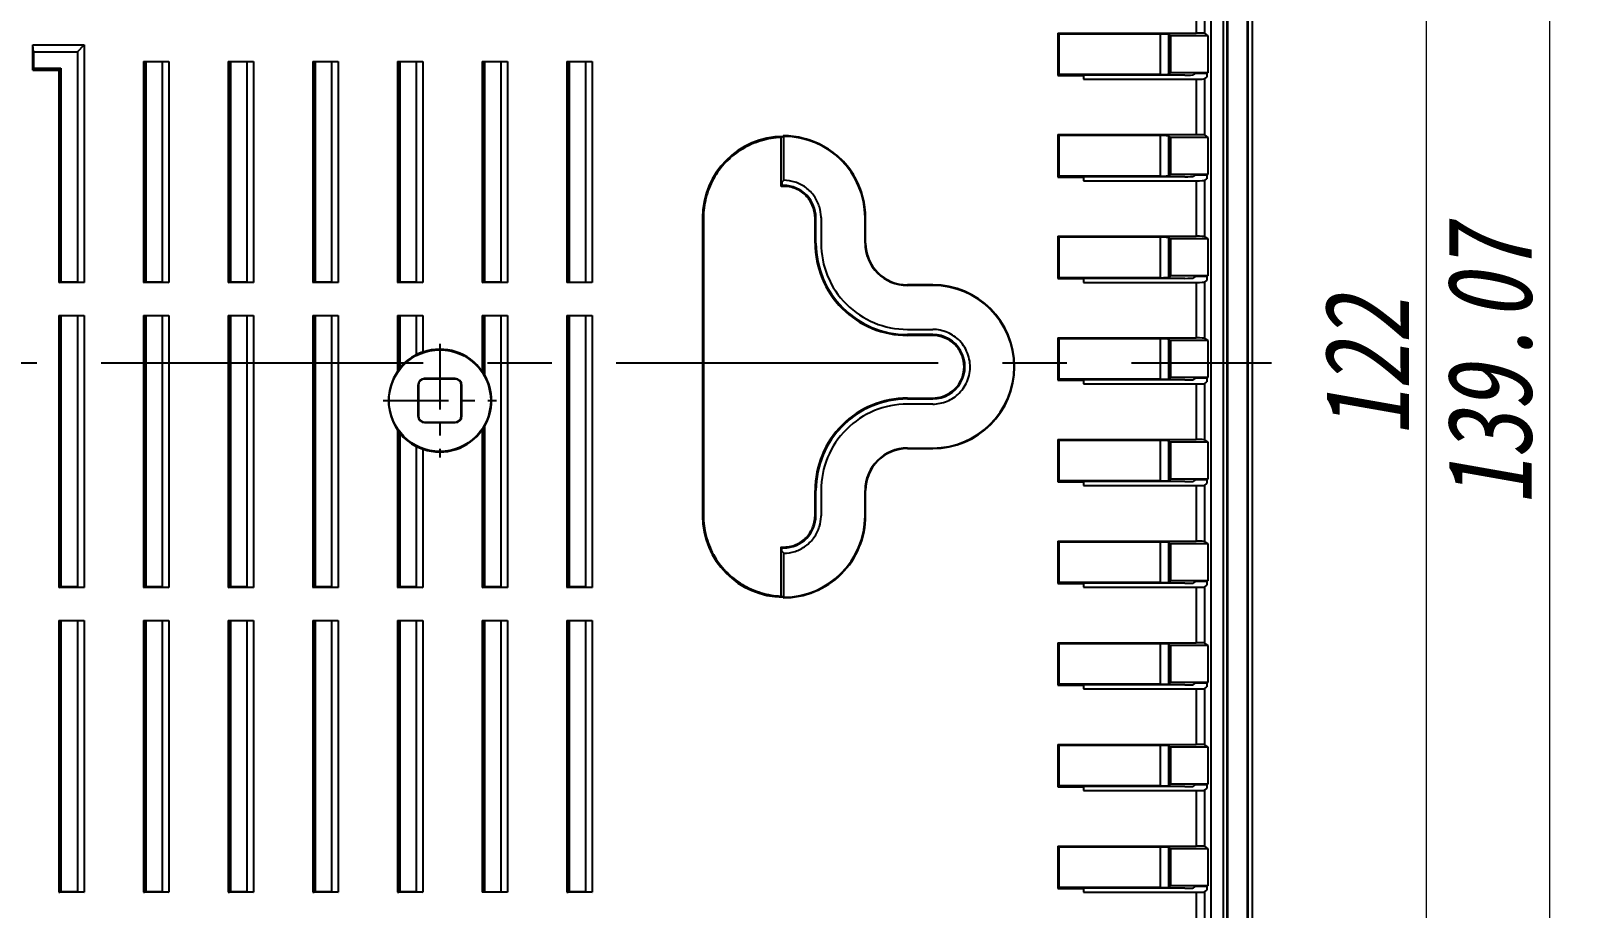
# Model space of a CAD drawing. Header units: millimetres. Extents: x 2151 to 2806, y 681 to 1136.
# Drawn here: x 2647.3 to 2738, y 1003.7 to 1055.5 of the extents above; entities that cross this region are included whole.
import ezdxf

# ---------------------------------------------------------------- set-up
doc = ezdxf.new("R2010")
doc.units = ezdxf.units.MM
doc.linetypes.add('CENTER', pattern=[50.8, 31.75, -6.35, 6.35, -6.35])
doc.layers.add('dim', color=82, linetype='Continuous', lineweight=9)
doc.styles.add('wuwei', font='SimSun.ttf', dxfattribs={"width": 0.8, "oblique": 10})
doc.dimstyles.new('wuwei', dxfattribs={"dimscale": 2, "dimtxt": 2.5, "dimasz": 1.5, "dimexe": 0.3, "dimexo": 0.3, "dimgap": 0.5, "dimtad": 1, "dimdsep": 46, "dimtxsty": 'wuwei', "dimblk": 'CLOSEDBLANK', "dimcen": 0, "dimclrd": 42, "dimclre": 40, "dimclrt": 74, "dimazin": 2, "dimtfac": 1, "dimtofl": 0, "dimtmove": 0, "dimatfit": 3, "dimfxl": 0, "dimlwd": 5, "dimlwe": 5, "dimarcsym": 0})

# ---------------------------------------------------------------- blocks, each defined once
blk = doc.blocks.new('_ClosedBlank')
at = {"color": 0, "linetype": 'ByBlock', "lineweight": -2}
for p, q in [((-1, 0.167), (0, 0)), ((-1, 0.167), (-1, -0.167)), ((0, 0), (-1, -0.167))]:
    blk.add_line(p, q, dxfattribs=at)
blk = doc.blocks.new('*D12')
at = {"layer": 'Defpoints', "color": 0}
for p in [(2707.502, 1105.234), (2707.502, 966.167), (2736.965, 966.167)]:
    blk.add_point(p, dxfattribs=at)
at = {"layer": 'dim', "color": 40, "lineweight": 5}
for p, q in [((2708.501, 1105.234), (2737.964, 1105.234)), ((2708.501, 966.167), (2737.964, 966.167))]:
    blk.add_line(p, q, dxfattribs=at)
at = {"layer": 'dim', "color": 42, "lineweight": 5}
blk.add_line((2736.965, 1101.234), (2736.965, 970.167), dxfattribs=at)
at = {"layer": 'dim', "color": 42, "lineweight": 5, "xscale": 4, "yscale": 4, "zscale": 4}
for p, rotation in [((2736.965, 1105.234), 90), ((2736.965, 966.167), 270)]:
    blk.add_blockref('_ClosedBlank', p, dxfattribs=dict(at, rotation=rotation))
at = {"layer": 'dim', "color": 74, "insert": (2733.465, 1035.701), "char_height": 5, "attachment_point": 5, "rotation": 90, "style": 'wuwei'}
blk.add_mtext('139.07', dxfattribs=at)
blk = doc.blocks.new('*D18')
at = {"layer": 'Defpoints', "color": 0}
for p in [(2712.93, 1096.701), (2712.93, 974.701), (2729.684, 974.701)]:
    blk.add_point(p, dxfattribs=at)
at = {"layer": 'dim', "color": 40, "lineweight": 5}
for p, q in [((2713.93, 1096.701), (2730.684, 1096.701)), ((2713.93, 974.701), (2730.684, 974.701))]:
    blk.add_line(p, q, dxfattribs=at)
at = {"layer": 'dim', "color": 42, "lineweight": 5}
blk.add_line((2729.684, 1092.701), (2729.684, 978.701), dxfattribs=at)
at = {"layer": 'dim', "color": 42, "lineweight": 5, "xscale": 4, "yscale": 4, "zscale": 4}
for p, rotation in [((2729.684, 1096.701), 90), ((2729.684, 974.701), 270)]:
    blk.add_blockref('_ClosedBlank', p, dxfattribs=dict(at, rotation=rotation))
at = {"layer": 'dim', "color": 74, "insert": (2726.185, 1035.701), "char_height": 5, "attachment_point": 5, "rotation": 90, "style": 'wuwei'}
blk.add_mtext('122', dxfattribs=at)

msp = doc.modelspace()

# ---------------------------------------------------------------- linework, layer by layer
at = {"color": 7, "linetype": 'Continuous'}
for p, q in [((2716.996, 975.661), (2716.996, 1095.74)), ((2717.726, 975.696), (2717.726, 1095.705)), ((2717.933, 975.696), (2717.933, 1095.705)), ((2717.961, 1095.705), (2717.961, 975.696)), ((2716.112, 1058.682), (2716.112, 1055.401)), ((2716.611, 1058.695), (2716.611, 1055.388)), ((2708.001, 1055.343), (2707.944, 1055.401)), ((2707.944, 1055.401), (2716.112, 1055.401)), ((2707.944, 1055.401), (2707.944, 1052.901)), ((2713.987, 1055.343), (2708.001, 1055.343)), ((2708.001, 1055.343), (2708.001, 1052.958)), ((2713.987, 1055.343), (2713.987, 1052.958)), ((2714.603, 1055.243), (2714.487, 1055.33)), ((2714.487, 1055.33), (2714.487, 1052.971)), ((2716.611, 1055.388), (2716.804, 1055.243)), ((2647.436, 1054.701), (2650.463, 1054.701)), ((2647.463, 1054.299), (2647.436, 1054.701)), ((2647.436, 1053.201), (2647.436, 1054.701)), ((2650.061, 1054.299), (2650.463, 1054.701)), ((2650.463, 1054.701), (2650.463, 1040.674)), ((2716.804, 1055.243), (2714.603, 1055.243)), ((2714.603, 1055.243), (2714.603, 1053.058)), ((2716.804, 1055.243), (2716.804, 1053.058)), ((2647.463, 1054.299), (2650.061, 1054.299)), ((2647.463, 1054.299), (2647.463, 1053.332)), ((2650.061, 1054.299), (2650.061, 1040.701)), ((2653.963, 1053.727), (2654.033, 1053.713)), ((2653.963, 1053.727), (2655.463, 1053.727)), ((2653.963, 1053.727), (2653.963, 1040.674)), ((2654.033, 1053.701), (2654.033, 1040.701)), ((2655.061, 1053.701), (2654.094, 1053.701)), ((2654.094, 1053.701), (2654.094, 1040.701)), ((2655.061, 1053.701), (2655.463, 1053.727)), ((2655.061, 1053.701), (2655.061, 1040.701)), ((2655.463, 1053.727), (2655.463, 1040.674)), ((2658.963, 1053.727), (2659.033, 1053.713)), ((2658.963, 1053.727), (2660.463, 1053.727)), ((2658.963, 1053.727), (2658.963, 1040.674)), ((2659.033, 1053.701), (2659.033, 1040.701)), ((2660.061, 1053.701), (2659.094, 1053.701)), ((2659.094, 1053.701), (2659.094, 1040.701)), ((2660.061, 1053.701), (2660.463, 1053.727)), ((2660.061, 1053.701), (2660.061, 1040.701)), ((2660.463, 1053.727), (2660.463, 1040.674)), ((2663.963, 1053.727), (2664.033, 1053.713)), ((2663.963, 1053.727), (2665.463, 1053.727)), ((2663.963, 1053.727), (2663.963, 1040.674)), ((2664.033, 1053.701), (2664.033, 1040.701)), ((2665.061, 1053.701), (2664.094, 1053.701)), ((2664.094, 1053.701), (2664.094, 1040.701)), ((2665.061, 1053.701), (2665.463, 1053.727)), ((2665.061, 1053.701), (2665.061, 1040.701)), ((2665.463, 1053.727), (2665.463, 1040.674)), ((2668.963, 1053.727), (2669.033, 1053.713)), ((2668.963, 1053.727), (2670.463, 1053.727)), ((2668.963, 1053.727), (2668.963, 1040.674)), ((2669.033, 1053.701), (2669.033, 1040.701)), ((2670.061, 1053.701), (2669.094, 1053.701)), ((2669.094, 1053.701), (2669.094, 1040.701)), ((2670.061, 1053.701), (2670.463, 1053.727)), ((2670.061, 1053.701), (2670.061, 1040.701)), ((2670.463, 1053.727), (2670.463, 1040.674)), ((2673.963, 1053.727), (2674.033, 1053.713)), ((2673.963, 1053.727), (2675.463, 1053.727)), ((2673.963, 1053.727), (2673.963, 1040.674)), ((2674.033, 1053.701), (2674.033, 1040.701)), ((2675.061, 1053.701), (2674.094, 1053.701)), ((2674.094, 1053.701), (2674.094, 1040.701)), ((2675.061, 1053.701), (2675.463, 1053.727)), ((2675.061, 1053.701), (2675.061, 1040.701)), ((2675.463, 1053.727), (2675.463, 1040.674)), ((2678.963, 1053.727), (2680.463, 1053.727)), ((2678.963, 1053.727), (2678.963, 1040.674)), ((2679.033, 1053.701), (2679.033, 1040.701)), ((2679.094, 1053.701), (2679.094, 1040.701)), ((2680.061, 1053.701), (2680.061, 1040.701)), ((2680.463, 1053.727), (2680.463, 1040.674)), ((2647.436, 1053.201), (2647.45, 1053.271)), ((2647.436, 1053.201), (2648.963, 1053.201)), ((2647.463, 1053.332), (2649.094, 1053.332)), ((2647.463, 1053.271), (2649.033, 1053.271)), ((2648.963, 1053.201), (2649.033, 1053.271)), ((2648.963, 1053.201), (2648.963, 1040.674)), ((2649.033, 1053.271), (2649.033, 1040.701)), ((2649.094, 1053.332), (2649.094, 1040.701)), ((2708.001, 1052.958), (2707.944, 1052.901)), ((2707.944, 1052.901), (2709.463, 1052.901)), ((2713.987, 1052.958), (2708.001, 1052.958)), ((2715.436, 1052.919), (2709.463, 1052.919)), ((2709.463, 1052.919), (2709.463, 1052.682)), ((2709.463, 1052.682), (2716.112, 1052.682)), ((2714.603, 1053.058), (2714.487, 1052.971)), ((2716.804, 1053.058), (2714.603, 1053.058)), ((2716.051, 1053.018), (2715.935, 1052.932)), ((2716.752, 1053.018), (2716.051, 1053.018)), ((2716.112, 1052.682), (2716.112, 1049.401)), ((2716.611, 1052.695), (2716.752, 1052.8)), ((2716.611, 1052.695), (2716.611, 1049.388)), ((2716.752, 1053.018), (2716.804, 1053.058)), ((2716.752, 1053.018), (2716.752, 1052.8)), ((2691.606, 1046.341), (2691.606, 1049.237)), ((2691.728, 1049.3), (2691.728, 1049.335)), ((2691.763, 1046.705), (2691.763, 1049.301)), ((2708.001, 1049.343), (2707.944, 1049.401)), ((2707.944, 1049.401), (2716.112, 1049.401)), ((2707.944, 1049.401), (2707.944, 1046.901)), ((2713.987, 1049.343), (2708.001, 1049.343)), ((2708.001, 1049.343), (2708.001, 1046.958)), ((2713.987, 1049.343), (2713.987, 1046.958)), ((2714.603, 1049.243), (2714.487, 1049.33)), ((2714.487, 1049.33), (2714.487, 1046.971)), ((2716.804, 1049.243), (2714.603, 1049.243)), ((2714.603, 1049.243), (2714.603, 1047.058)), ((2716.611, 1049.388), (2716.804, 1049.243)), ((2716.804, 1049.243), (2716.804, 1047.058)), ((2691.658, 1046.598), (2691.658, 1046.398)), ((2708.001, 1046.958), (2707.944, 1046.901)), ((2707.944, 1046.901), (2709.463, 1046.901)), ((2713.987, 1046.958), (2708.001, 1046.958)), ((2715.436, 1046.919), (2709.463, 1046.919)), ((2709.463, 1046.919), (2709.463, 1046.682)), ((2709.463, 1046.682), (2716.112, 1046.682)), ((2714.603, 1047.058), (2714.487, 1046.971)), ((2716.804, 1047.058), (2714.603, 1047.058)), ((2716.051, 1047.018), (2715.935, 1046.932)), ((2716.752, 1047.018), (2716.051, 1047.018)), ((2716.112, 1046.682), (2716.112, 1043.401)), ((2716.611, 1046.695), (2716.752, 1046.8)), ((2716.611, 1046.695), (2716.611, 1043.388)), ((2716.752, 1047.018), (2716.804, 1047.058)), ((2716.752, 1047.018), (2716.752, 1046.8)), ((2686.963, 1044.501), (2687.024, 1044.501)), ((2686.963, 1044.501), (2686.963, 1026.901)), ((2687.024, 1044.501), (2687.024, 1026.901)), ((2693.61, 1044.501), (2693.663, 1044.501)), ((2693.61, 1043.001), (2693.61, 1044.501)), ((2693.663, 1043.001), (2693.663, 1044.501)), ((2693.967, 1044.501), (2693.967, 1043.001)), ((2696.563, 1044.501), (2696.598, 1044.501)), ((2696.563, 1043.001), (2696.563, 1044.501)), ((2696.598, 1043.001), (2696.598, 1044.501)), ((2693.61, 1043.001), (2693.663, 1043.001)), ((2696.563, 1043.001), (2696.598, 1043.001)), ((2708.001, 1043.343), (2707.944, 1043.401)), ((2707.944, 1043.401), (2716.112, 1043.401)), ((2707.944, 1043.401), (2707.944, 1040.901)), ((2713.987, 1043.343), (2708.001, 1043.343)), ((2708.001, 1043.343), (2708.001, 1040.958)), ((2713.987, 1043.343), (2713.987, 1040.958)), ((2714.603, 1043.243), (2714.487, 1043.33)), ((2714.487, 1043.33), (2714.487, 1040.971)), ((2716.804, 1043.243), (2714.603, 1043.243)), ((2714.603, 1043.243), (2714.603, 1041.058)), ((2716.611, 1043.388), (2716.804, 1043.243)), ((2716.804, 1043.243), (2716.804, 1041.058)), ((2708.001, 1040.958), (2707.944, 1040.901)), ((2707.944, 1040.901), (2709.463, 1040.901)), ((2713.987, 1040.958), (2708.001, 1040.958)), ((2715.436, 1040.919), (2709.463, 1040.919)), ((2709.463, 1040.919), (2709.463, 1040.682)), ((2714.603, 1041.058), (2714.487, 1040.971)), ((2716.804, 1041.058), (2714.603, 1041.058)), ((2716.051, 1041.018), (2715.935, 1040.932)), ((2716.752, 1041.018), (2716.051, 1041.018)), ((2716.611, 1040.695), (2716.752, 1040.8)), ((2716.752, 1041.018), (2716.804, 1041.058)), ((2716.752, 1041.018), (2716.752, 1040.8)), ((2648.963, 1040.674), (2649.033, 1040.688)), ((2650.463, 1040.674), (2648.963, 1040.674)), ((2650.061, 1040.701), (2649.094, 1040.701)), ((2650.061, 1040.701), (2650.463, 1040.674)), ((2653.963, 1040.674), (2654.033, 1040.688)), ((2655.463, 1040.674), (2653.963, 1040.674)), ((2655.061, 1040.701), (2654.094, 1040.701)), ((2655.061, 1040.701), (2655.463, 1040.674)), ((2658.963, 1040.674), (2659.033, 1040.688)), ((2660.463, 1040.674), (2658.963, 1040.674)), ((2660.061, 1040.701), (2659.094, 1040.701)), ((2660.061, 1040.701), (2660.463, 1040.674)), ((2663.963, 1040.674), (2664.033, 1040.688)), ((2665.463, 1040.674), (2663.963, 1040.674)), ((2665.061, 1040.701), (2664.094, 1040.701)), ((2665.061, 1040.701), (2665.463, 1040.674)), ((2668.963, 1040.674), (2669.033, 1040.688)), ((2670.463, 1040.674), (2668.963, 1040.674)), ((2670.061, 1040.701), (2669.094, 1040.701)), ((2670.061, 1040.701), (2670.463, 1040.674)), ((2673.963, 1040.674), (2674.033, 1040.688)), ((2675.463, 1040.674), (2673.963, 1040.674)), ((2675.061, 1040.701), (2674.094, 1040.701)), ((2675.061, 1040.701), (2675.463, 1040.674)), ((2680.463, 1040.674), (2678.963, 1040.674)), ((2700.563, 1040.535), (2699.063, 1040.535)), ((2699.063, 1040.501), (2699.063, 1040.535)), ((2700.563, 1040.501), (2699.063, 1040.501)), ((2700.563, 1040.501), (2700.563, 1040.535)), ((2709.463, 1040.682), (2716.112, 1040.682)), ((2716.112, 1040.682), (2716.112, 1037.401)), ((2716.611, 1040.695), (2716.611, 1037.388)), ((2648.963, 1038.727), (2649.033, 1038.713)), ((2648.963, 1038.727), (2650.463, 1038.727)), ((2648.963, 1038.727), (2648.963, 1022.674)), ((2649.033, 1038.701), (2649.033, 1022.701)), ((2650.061, 1038.701), (2649.094, 1038.701)), ((2649.094, 1038.701), (2649.094, 1022.701)), ((2650.061, 1038.701), (2650.463, 1038.727)), ((2650.061, 1038.701), (2650.061, 1022.701)), ((2650.463, 1038.727), (2650.463, 1022.674)), ((2653.963, 1038.727), (2654.033, 1038.713)), ((2653.963, 1038.727), (2655.463, 1038.727)), ((2653.963, 1038.727), (2653.963, 1022.674)), ((2654.033, 1038.701), (2654.033, 1022.701)), ((2655.061, 1038.701), (2654.094, 1038.701)), ((2654.094, 1038.701), (2654.094, 1022.701)), ((2655.061, 1038.701), (2655.463, 1038.727)), ((2655.061, 1038.701), (2655.061, 1022.701)), ((2655.463, 1038.727), (2655.463, 1022.674)), ((2658.963, 1038.727), (2659.033, 1038.713)), ((2658.963, 1038.727), (2660.463, 1038.727)), ((2658.963, 1038.727), (2658.963, 1022.674)), ((2659.033, 1038.701), (2659.033, 1022.701)), ((2660.061, 1038.701), (2659.094, 1038.701)), ((2659.094, 1038.701), (2659.094, 1022.701)), ((2660.061, 1038.701), (2660.463, 1038.727)), ((2660.061, 1038.701), (2660.061, 1022.701)), ((2660.463, 1038.727), (2660.463, 1022.674)), ((2663.963, 1038.727), (2664.033, 1038.713)), ((2663.963, 1038.727), (2665.463, 1038.727)), ((2663.963, 1038.727), (2663.963, 1022.674)), ((2664.033, 1038.701), (2664.033, 1022.701)), ((2665.061, 1038.701), (2664.094, 1038.701)), ((2664.094, 1038.701), (2664.094, 1022.701)), ((2665.061, 1038.701), (2665.463, 1038.727)), ((2665.061, 1038.701), (2665.061, 1022.701)), ((2665.463, 1038.727), (2665.463, 1022.674)), ((2668.963, 1038.727), (2669.033, 1038.713)), ((2668.963, 1038.727), (2670.463, 1038.727)), ((2668.963, 1038.727), (2668.963, 1035.421)), ((2669.033, 1038.701), (2669.033, 1035.53)), ((2670.061, 1038.701), (2669.094, 1038.701)), ((2669.094, 1038.701), (2669.094, 1035.619)), ((2670.061, 1038.701), (2670.463, 1038.727)), ((2670.061, 1038.701), (2670.061, 1036.407)), ((2670.463, 1038.727), (2670.463, 1036.566)), ((2673.963, 1038.727), (2674.033, 1038.713)), ((2673.963, 1038.727), (2675.463, 1038.727)), ((2673.963, 1038.727), (2673.963, 1035.421)), ((2674.033, 1038.701), (2674.033, 1035.328)), ((2675.061, 1038.701), (2674.094, 1038.701)), ((2674.094, 1038.701), (2674.094, 1035.239)), ((2675.061, 1038.701), (2675.463, 1038.727)), ((2675.061, 1038.701), (2675.061, 1022.701)), ((2675.463, 1038.727), (2675.463, 1022.674)), ((2678.963, 1038.727), (2679.033, 1038.713)), ((2678.963, 1038.727), (2680.463, 1038.727)), ((2678.963, 1038.727), (2678.963, 1022.674)), ((2679.033, 1038.701), (2679.033, 1022.701)), ((2680.061, 1038.701), (2679.094, 1038.701)), ((2679.094, 1038.701), (2679.094, 1022.701)), ((2680.061, 1038.701), (2680.463, 1038.727)), ((2680.061, 1038.701), (2680.061, 1022.701)), ((2680.463, 1038.727), (2680.463, 1022.674)), ((2699.063, 1037.905), (2700.563, 1037.905)), ((2700.563, 1037.601), (2699.063, 1037.601)), ((2699.063, 1037.548), (2699.063, 1037.601)), ((2700.563, 1037.548), (2699.063, 1037.548)), ((2700.563, 1037.548), (2700.563, 1037.601)), ((2708.001, 1037.343), (2707.944, 1037.401)), ((2707.944, 1037.401), (2716.112, 1037.401)), ((2707.944, 1037.401), (2707.944, 1034.901)), ((2713.987, 1037.343), (2708.001, 1037.343)), ((2708.001, 1037.343), (2708.001, 1034.958)), ((2713.987, 1037.343), (2713.987, 1034.958)), ((2714.603, 1037.243), (2714.487, 1037.33)), ((2714.487, 1037.33), (2714.487, 1034.971)), ((2716.804, 1037.243), (2714.603, 1037.243)), ((2714.603, 1037.243), (2714.603, 1035.058)), ((2716.611, 1037.388), (2716.804, 1037.243)), ((2716.804, 1037.243), (2716.804, 1035.058)), ((2670.163, 1034.601), (2670.198, 1034.601)), ((2670.163, 1034.601), (2670.163, 1032.801)), ((2670.198, 1034.601), (2670.198, 1032.801)), ((2672.363, 1035.001), (2670.563, 1035.001)), ((2670.563, 1035.001), (2670.563, 1034.966)), ((2672.363, 1034.966), (2670.563, 1034.966)), ((2672.363, 1035.001), (2672.363, 1034.966)), ((2672.763, 1034.601), (2672.728, 1034.601)), ((2672.728, 1032.801), (2672.728, 1034.601)), ((2672.763, 1032.801), (2672.763, 1034.601)), ((2708.001, 1034.958), (2707.944, 1034.901)), ((2707.944, 1034.901), (2709.463, 1034.901)), ((2713.987, 1034.958), (2708.001, 1034.958)), ((2715.436, 1034.919), (2709.463, 1034.919)), ((2709.463, 1034.919), (2709.463, 1034.682)), ((2709.463, 1034.682), (2716.112, 1034.682)), ((2714.603, 1035.058), (2714.487, 1034.971)), ((2716.804, 1035.058), (2714.603, 1035.058)), ((2716.051, 1035.018), (2715.935, 1034.932)), ((2716.752, 1035.018), (2716.051, 1035.018)), ((2716.112, 1034.682), (2716.112, 1031.401)), ((2716.611, 1034.695), (2716.752, 1034.8)), ((2716.611, 1034.695), (2716.611, 1031.388)), ((2716.752, 1035.018), (2716.804, 1035.058)), ((2716.752, 1035.018), (2716.752, 1034.8)), ((2699.063, 1033.853), (2700.563, 1033.853)), ((2699.063, 1033.853), (2699.063, 1033.801)), ((2699.063, 1033.801), (2700.563, 1033.801)), ((2700.563, 1033.853), (2700.563, 1033.801)), ((2670.163, 1032.801), (2670.198, 1032.801)), ((2672.763, 1032.801), (2672.728, 1032.801)), ((2700.563, 1033.496), (2699.063, 1033.496)), ((2668.963, 1031.98), (2668.963, 1022.674)), ((2669.033, 1031.871), (2669.033, 1022.701)), ((2669.094, 1031.782), (2669.094, 1022.701)), ((2670.563, 1032.435), (2672.363, 1032.435)), ((2670.563, 1032.401), (2670.563, 1032.435)), ((2670.563, 1032.401), (2672.363, 1032.401)), ((2672.363, 1032.401), (2672.363, 1032.435)), ((2673.963, 1031.98), (2673.963, 1022.674)), ((2674.033, 1032.073), (2674.033, 1022.701)), ((2674.094, 1032.162), (2674.094, 1022.701)), ((2670.061, 1030.994), (2670.061, 1022.701)), ((2670.463, 1030.835), (2670.463, 1022.674)), ((2699.063, 1030.901), (2700.563, 1030.901)), ((2699.063, 1030.901), (2699.063, 1030.866)), ((2699.063, 1030.866), (2700.563, 1030.866)), ((2700.563, 1030.901), (2700.563, 1030.866)), ((2708.001, 1031.343), (2707.944, 1031.401)), ((2707.944, 1031.401), (2716.112, 1031.401)), ((2707.944, 1031.401), (2707.944, 1028.901)), ((2713.987, 1031.343), (2708.001, 1031.343)), ((2708.001, 1031.343), (2708.001, 1028.958)), ((2713.987, 1031.343), (2713.987, 1028.958)), ((2714.603, 1031.243), (2714.487, 1031.33)), ((2714.487, 1031.33), (2714.487, 1028.971)), ((2716.804, 1031.243), (2714.603, 1031.243)), ((2714.603, 1031.243), (2714.603, 1029.058)), ((2716.611, 1031.388), (2716.804, 1031.243)), ((2716.804, 1031.243), (2716.804, 1029.058)), ((2714.603, 1029.058), (2714.487, 1028.971)), ((2716.804, 1029.058), (2714.603, 1029.058)), ((2716.051, 1029.018), (2715.935, 1028.932)), ((2716.752, 1029.018), (2716.051, 1029.018)), ((2716.752, 1029.018), (2716.804, 1029.058)), ((2716.752, 1029.018), (2716.752, 1028.8)), ((2693.61, 1028.401), (2693.663, 1028.401)), ((2693.61, 1026.901), (2693.61, 1028.401)), ((2693.663, 1026.901), (2693.663, 1028.401)), ((2693.967, 1028.401), (2693.967, 1026.901)), ((2696.563, 1028.401), (2696.598, 1028.401)), ((2696.563, 1026.901), (2696.563, 1028.401)), ((2696.598, 1026.901), (2696.598, 1028.401)), ((2708.001, 1028.958), (2707.944, 1028.901)), ((2707.944, 1028.901), (2709.463, 1028.901)), ((2713.987, 1028.958), (2708.001, 1028.958)), ((2715.436, 1028.919), (2709.463, 1028.919)), ((2709.463, 1028.919), (2709.463, 1028.682)), ((2709.463, 1028.682), (2716.112, 1028.682)), ((2716.112, 1028.682), (2716.112, 1025.401)), ((2716.611, 1028.695), (2716.752, 1028.8)), ((2716.611, 1028.695), (2716.611, 1025.388)), ((2686.963, 1026.901), (2687.024, 1026.901)), ((2693.61, 1026.901), (2693.663, 1026.901)), ((2696.563, 1026.901), (2696.598, 1026.901)), ((2708.001, 1025.343), (2707.944, 1025.401)), ((2707.944, 1025.401), (2716.112, 1025.401)), ((2707.944, 1025.401), (2707.944, 1022.901)), ((2713.987, 1025.343), (2708.001, 1025.343)), ((2708.001, 1025.343), (2708.001, 1022.958)), ((2713.987, 1025.343), (2713.987, 1022.958)), ((2716.611, 1025.388), (2716.804, 1025.243)), ((2691.606, 1022.164), (2691.606, 1025.06)), ((2691.658, 1024.803), (2691.658, 1025.004)), ((2691.763, 1022.101), (2691.763, 1024.696)), ((2714.603, 1025.243), (2714.487, 1025.33)), ((2714.487, 1025.33), (2714.487, 1022.971)), ((2716.804, 1025.243), (2714.603, 1025.243)), ((2714.603, 1025.243), (2714.603, 1023.058)), ((2716.804, 1025.243), (2716.804, 1023.058)), ((2648.963, 1022.674), (2649.033, 1022.688)), ((2650.463, 1022.674), (2648.963, 1022.674)), ((2650.061, 1022.701), (2649.094, 1022.701)), ((2650.061, 1022.701), (2650.463, 1022.674)), ((2653.963, 1022.674), (2654.033, 1022.688)), ((2655.463, 1022.674), (2653.963, 1022.674)), ((2655.061, 1022.701), (2654.094, 1022.701)), ((2655.061, 1022.701), (2655.463, 1022.674)), ((2658.963, 1022.674), (2659.033, 1022.688)), ((2660.463, 1022.674), (2658.963, 1022.674)), ((2660.061, 1022.701), (2659.094, 1022.701)), ((2660.061, 1022.701), (2660.463, 1022.674)), ((2663.963, 1022.674), (2664.033, 1022.688)), ((2665.463, 1022.674), (2663.963, 1022.674)), ((2665.061, 1022.701), (2664.094, 1022.701)), ((2665.061, 1022.701), (2665.463, 1022.674)), ((2668.963, 1022.674), (2669.033, 1022.688)), ((2670.463, 1022.674), (2668.963, 1022.674)), ((2670.061, 1022.701), (2669.094, 1022.701)), ((2670.061, 1022.701), (2670.463, 1022.674)), ((2673.963, 1022.674), (2674.033, 1022.688)), ((2675.463, 1022.674), (2673.963, 1022.674)), ((2675.061, 1022.701), (2674.094, 1022.701)), ((2675.061, 1022.701), (2675.463, 1022.674)), ((2678.963, 1022.674), (2679.033, 1022.688)), ((2680.463, 1022.674), (2678.963, 1022.674)), ((2680.061, 1022.701), (2679.094, 1022.701)), ((2680.061, 1022.701), (2680.463, 1022.674)), ((2708.001, 1022.958), (2707.944, 1022.901)), ((2707.944, 1022.901), (2709.463, 1022.901)), ((2713.987, 1022.958), (2708.001, 1022.958)), ((2715.436, 1022.919), (2709.463, 1022.919)), ((2709.463, 1022.919), (2709.463, 1022.682)), ((2709.463, 1022.682), (2716.112, 1022.682)), ((2714.603, 1023.058), (2714.487, 1022.971)), ((2716.804, 1023.058), (2714.603, 1023.058)), ((2716.051, 1023.018), (2715.935, 1022.932)), ((2716.752, 1023.018), (2716.051, 1023.018)), ((2716.112, 1022.682), (2716.112, 1019.401)), ((2716.611, 1022.695), (2716.752, 1022.8)), ((2716.611, 1022.695), (2716.611, 1019.388)), ((2716.752, 1023.018), (2716.804, 1023.058)), ((2716.752, 1023.018), (2716.752, 1022.8)), ((2691.728, 1022.066), (2691.728, 1022.101)), ((2648.963, 1020.727), (2649.033, 1020.713)), ((2648.963, 1020.727), (2650.463, 1020.727)), ((2648.963, 1020.727), (2648.963, 1004.674)), ((2649.033, 1020.701), (2649.033, 1004.701)), ((2650.061, 1020.701), (2649.094, 1020.701)), ((2649.094, 1020.701), (2649.094, 1004.701)), ((2650.061, 1020.701), (2650.463, 1020.727)), ((2650.061, 1020.701), (2650.061, 1004.701)), ((2650.463, 1020.727), (2650.463, 1004.674)), ((2653.963, 1020.727), (2654.033, 1020.713)), ((2653.963, 1020.727), (2655.463, 1020.727)), ((2653.963, 1020.727), (2653.963, 1004.674)), ((2654.033, 1020.701), (2654.033, 1004.701)), ((2655.061, 1020.701), (2654.094, 1020.701)), ((2654.094, 1020.701), (2654.094, 1004.701)), ((2655.061, 1020.701), (2655.463, 1020.727)), ((2655.061, 1020.701), (2655.061, 1004.701)), ((2655.463, 1020.727), (2655.463, 1004.674)), ((2658.963, 1020.727), (2659.033, 1020.713)), ((2658.963, 1020.727), (2660.463, 1020.727)), ((2658.963, 1020.727), (2658.963, 1004.674)), ((2659.033, 1020.701), (2659.033, 1004.701)), ((2660.061, 1020.701), (2659.094, 1020.701)), ((2659.094, 1020.701), (2659.094, 1004.701)), ((2660.061, 1020.701), (2660.463, 1020.727)), ((2660.061, 1020.701), (2660.061, 1004.701)), ((2660.463, 1020.727), (2660.463, 1004.674)), ((2663.963, 1020.727), (2664.033, 1020.713)), ((2663.963, 1020.727), (2665.463, 1020.727)), ((2663.963, 1020.727), (2663.963, 1004.674)), ((2664.033, 1020.701), (2664.033, 1004.701)), ((2665.061, 1020.701), (2664.094, 1020.701)), ((2664.094, 1020.701), (2664.094, 1004.701)), ((2665.061, 1020.701), (2665.463, 1020.727)), ((2665.061, 1020.701), (2665.061, 1004.701)), ((2665.463, 1020.727), (2665.463, 1004.674)), ((2668.963, 1020.727), (2669.033, 1020.713)), ((2668.963, 1020.727), (2670.463, 1020.727)), ((2668.963, 1020.727), (2668.963, 1004.674)), ((2669.033, 1020.701), (2669.033, 1004.701)), ((2670.061, 1020.701), (2669.094, 1020.701)), ((2669.094, 1020.701), (2669.094, 1004.701)), ((2670.061, 1020.701), (2670.463, 1020.727)), ((2670.061, 1020.701), (2670.061, 1004.701)), ((2670.463, 1020.727), (2670.463, 1004.674)), ((2673.963, 1020.727), (2675.463, 1020.727)), ((2673.963, 1020.727), (2673.963, 1004.674)), ((2674.033, 1020.701), (2674.033, 1004.701)), ((2674.094, 1020.701), (2674.094, 1004.701)), ((2675.061, 1020.701), (2675.061, 1004.701)), ((2675.463, 1020.727), (2675.463, 1004.674)), ((2678.963, 1020.727), (2679.033, 1020.713)), ((2678.963, 1020.727), (2680.463, 1020.727)), ((2678.963, 1020.727), (2678.963, 1004.674)), ((2679.033, 1020.701), (2679.033, 1004.701)), ((2680.061, 1020.701), (2679.094, 1020.701)), ((2679.094, 1020.701), (2679.094, 1004.701)), ((2680.061, 1020.701), (2680.463, 1020.727)), ((2680.061, 1020.701), (2680.061, 1004.701)), ((2680.463, 1020.727), (2680.463, 1004.674)), ((2708.001, 1019.343), (2707.944, 1019.401)), ((2707.944, 1019.401), (2716.112, 1019.401)), ((2707.944, 1019.401), (2707.944, 1016.901)), ((2713.987, 1019.343), (2708.001, 1019.343)), ((2708.001, 1019.343), (2708.001, 1016.958)), ((2713.987, 1019.343), (2713.987, 1016.958)), ((2714.603, 1019.243), (2714.487, 1019.33)), ((2714.487, 1019.33), (2714.487, 1016.971)), ((2716.804, 1019.243), (2714.603, 1019.243)), ((2714.603, 1019.243), (2714.603, 1017.058)), ((2716.611, 1019.388), (2716.804, 1019.243)), ((2716.804, 1019.243), (2716.804, 1017.058)), ((2708.001, 1016.958), (2707.944, 1016.901)), ((2707.944, 1016.901), (2709.463, 1016.901)), ((2713.987, 1016.958), (2708.001, 1016.958)), ((2715.436, 1016.919), (2709.463, 1016.919)), ((2709.463, 1016.919), (2709.463, 1016.682)), ((2709.463, 1016.682), (2716.112, 1016.682)), ((2714.603, 1017.058), (2714.487, 1016.971)), ((2716.804, 1017.058), (2714.603, 1017.058)), ((2716.051, 1017.018), (2715.935, 1016.932)), ((2716.752, 1017.018), (2716.051, 1017.018)), ((2716.112, 1016.682), (2716.112, 1013.401)), ((2716.611, 1016.695), (2716.752, 1016.8)), ((2716.611, 1016.695), (2716.611, 1013.388)), ((2716.752, 1017.018), (2716.804, 1017.058)), ((2716.752, 1017.018), (2716.752, 1016.8)), ((2708.001, 1013.343), (2707.944, 1013.401)), ((2707.944, 1013.401), (2716.112, 1013.401)), ((2707.944, 1013.401), (2707.944, 1010.901)), ((2713.987, 1013.343), (2708.001, 1013.343)), ((2708.001, 1013.343), (2708.001, 1010.958)), ((2713.987, 1013.343), (2713.987, 1010.958)), ((2714.603, 1013.243), (2714.487, 1013.33)), ((2714.487, 1013.33), (2714.487, 1010.971)), ((2716.804, 1013.243), (2714.603, 1013.243)), ((2714.603, 1013.243), (2714.603, 1011.058)), ((2716.611, 1013.388), (2716.804, 1013.243)), ((2716.804, 1013.243), (2716.804, 1011.058)), ((2708.001, 1010.958), (2707.944, 1010.901)), ((2707.944, 1010.901), (2709.463, 1010.901)), ((2713.987, 1010.958), (2708.001, 1010.958)), ((2715.436, 1010.919), (2709.463, 1010.919)), ((2709.463, 1010.919), (2709.463, 1010.682)), ((2714.603, 1011.058), (2714.487, 1010.971)), ((2716.804, 1011.058), (2714.603, 1011.058)), ((2716.051, 1011.018), (2715.935, 1010.932)), ((2716.752, 1011.018), (2716.051, 1011.018)), ((2716.752, 1011.018), (2716.804, 1011.058)), ((2716.752, 1011.018), (2716.752, 1010.8)), ((2709.463, 1010.682), (2716.112, 1010.682)), ((2716.112, 1010.682), (2716.112, 1007.401)), ((2716.611, 1010.695), (2716.752, 1010.8)), ((2716.611, 1010.695), (2716.611, 1007.388)), ((2708.001, 1007.343), (2707.944, 1007.401)), ((2707.944, 1007.401), (2716.112, 1007.401)), ((2707.944, 1007.401), (2707.944, 1004.901)), ((2713.987, 1007.343), (2708.001, 1007.343)), ((2708.001, 1007.343), (2708.001, 1004.958)), ((2713.987, 1007.343), (2713.987, 1004.958)), ((2714.603, 1007.243), (2714.487, 1007.33)), ((2714.487, 1007.33), (2714.487, 1004.971)), ((2716.804, 1007.243), (2714.603, 1007.243)), ((2714.603, 1007.243), (2714.603, 1005.058)), ((2716.611, 1007.388), (2716.804, 1007.243)), ((2716.804, 1007.243), (2716.804, 1005.058)), ((2648.963, 1004.674), (2649.033, 1004.688)), ((2650.463, 1004.674), (2648.963, 1004.674)), ((2650.061, 1004.701), (2649.094, 1004.701)), ((2650.061, 1004.701), (2650.463, 1004.674)), ((2653.963, 1004.674), (2654.033, 1004.688)), ((2655.463, 1004.674), (2653.963, 1004.674)), ((2655.061, 1004.701), (2654.094, 1004.701)), ((2655.061, 1004.701), (2655.463, 1004.674)), ((2658.963, 1004.674), (2659.033, 1004.688)), ((2660.463, 1004.674), (2658.963, 1004.674)), ((2660.061, 1004.701), (2659.094, 1004.701)), ((2660.061, 1004.701), (2660.463, 1004.674)), ((2663.963, 1004.674), (2664.033, 1004.688)), ((2665.463, 1004.674), (2663.963, 1004.674)), ((2665.061, 1004.701), (2664.094, 1004.701)), ((2665.061, 1004.701), (2665.463, 1004.674)), ((2668.963, 1004.674), (2669.033, 1004.688)), ((2670.463, 1004.674), (2668.963, 1004.674)), ((2670.061, 1004.701), (2669.094, 1004.701)), ((2670.061, 1004.701), (2670.463, 1004.674)), ((2675.463, 1004.674), (2673.963, 1004.674)), ((2678.963, 1004.674), (2679.033, 1004.688)), ((2680.463, 1004.674), (2678.963, 1004.674)), ((2680.061, 1004.701), (2679.094, 1004.701)), ((2680.061, 1004.701), (2680.463, 1004.674)), ((2708.001, 1004.958), (2707.944, 1004.901)), ((2707.944, 1004.901), (2709.463, 1004.901)), ((2713.987, 1004.958), (2708.001, 1004.958)), ((2715.436, 1004.919), (2709.463, 1004.919)), ((2709.463, 1004.919), (2709.463, 1004.682)), ((2709.463, 1004.682), (2716.112, 1004.682)), ((2714.603, 1005.058), (2714.487, 1004.971)), ((2716.804, 1005.058), (2714.603, 1005.058)), ((2716.051, 1005.018), (2715.935, 1004.932)), ((2716.752, 1005.018), (2716.051, 1005.018)), ((2716.112, 1004.682), (2716.112, 1001.401)), ((2716.611, 1004.695), (2716.752, 1004.8)), ((2716.611, 1004.695), (2716.611, 1001.388)), ((2716.752, 1005.018), (2716.804, 1005.058)), ((2716.752, 1005.018), (2716.752, 1004.8))]:
    msp.add_line(p, q, dxfattribs=at)
at = {"color": 7}
for p, q in [((2719.136, 975.693), (2719.136, 1095.708)), ((2719.163, 1095.708), (2719.163, 975.693)), ((2719.445, 975.711), (2719.445, 1095.742))]:
    msp.add_line(p, q, dxfattribs=at)
at = {"color": 1, "linetype": 'CENTER', "ltscale": 0.12192}
for p, q in [((2671.463, 1037.053), (2671.463, 1030.348)), ((2668.11, 1033.701), (2674.815, 1033.701))]:
    msp.add_line(p, q, dxfattribs=at)
at = {"color": 1, "linetype": 'CENTER', "ltscale": 0.598585}
msp.add_line((2499.43, 1035.927), (2720.565, 1035.927), dxfattribs=at)
at = {"color": 7, "linetype": 'Continuous'}
msp.add_circle((2671.463, 1033.701), 3, dxfattribs=at)
for centre, radius, start, end in [((2691.763, 1044.501), 4.8, 90.41667, 180.00004), ((2694.537, 1043.768), 6.204, 116.91996, 118.1931), ((2682.869, 1040.406), 12.578, 45.00026, 45.22478), ((2691.763, 1044.501), 4.8, 0.00004, 89.99996), ((2695.249, 1043.008), 4.938, 136.65002, 137.54283), ((2695.798, 1042.666), 5.71, 134.97529, 136.48123), ((2692.074, 1044.5), 1.893, 0.00249, 1.43156), ((2699.062, 1043), 5.452, 179.99592, 270.00408), ((2699.063, 1043.001), 5.4, 180, 270), ((2699.062, 1043), 5.095, 179.99421, 270.00579), ((2699.063, 1043.001), 2.5, 180, 270), ((2699.061, 1042.999), 2.464, 179.96003, 270.04008), ((2700.561, 1035.701), 4.835, 270.01978, 89.98022), ((2700.563, 1035.701), 4.8, 270, 90), ((2700.563, 1035.701), 1.9, 269.99962, 90.00038), ((2671.463, 1033.701), 3.048, 117.38382, 141.00083), ((2671.463, 1033.701), 3.035, 34.5382, 109.23839), ((2671.463, 1033.701), 3.035, 145.4618, 214.5382), ((2670.563, 1034.601), 0.4, 90, 180), ((2670.563, 1034.601), 0.365, 90, 180), ((2672.363, 1034.601), 0.4, 0, 90), ((2672.363, 1034.601), 0.365, 0, 90), ((2671.463, 1033.701), 3.048, 329.6853, 30.3147), ((2699.062, 1028.401), 5.452, 89.99766, 180.00234), ((2699.063, 1028.401), 5.4, 90, 180), ((2670.563, 1032.801), 0.4, 180, 270), ((2670.563, 1032.801), 0.365, 180, 270), ((2672.363, 1032.801), 0.4, 270, 0), ((2672.363, 1032.801), 0.365, 270, 0), ((2699.062, 1028.401), 5.095, 89.99421, 180.00579), ((2671.463, 1033.701), 3.048, 218.99917, 242.61618), ((2671.463, 1033.701), 3.035, 250.76161, 325.4618), ((2699.063, 1028.401), 2.5, 90, 180), ((2699.061, 1028.402), 2.464, 89.96003, 180.04008), ((2691.763, 1026.901), 4.8, 179.99996, 269.58333), ((2691.762, 1026.901), 4.836, 269.59697, 359.98907), ((2691.763, 1026.901), 4.8, 270.00004, 359.99996), ((2692.074, 1026.901), 1.893, 358.56776, 359.99751), ((2695.233, 1028.379), 4.917, 222.45526, 223.35189), ((2695.86, 1028.795), 5.796, 223.52326, 225.00708), ((2694.537, 1027.633), 6.204, 241.8069, 243.08004), ((2682.869, 1030.995), 12.578, 314.77522, 314.99974)]:
    msp.add_arc(centre, radius, start, end, dxfattribs=at)
for centre, major_axis, ratio, start_param, end_param in [((2713.987, 1055.33), (0.5, 0), 0.026186, 0.034907, 1.570796), ((2716.112, 1055.387), (0.5, 0), 0.026186, 0.034907, 1.570796), ((2713.987, 1052.971), (0.5, 0), 0.026186, -1.570796, -0.034907), ((2715.436, 1052.932), (0.5, 0), 0.026186, -1.570796, -0.034907), ((2716.112, 1052.695), (0.5, 0), 0.026186, -1.570796, -0.034907), ((2713.987, 1049.33), (0.5, 0), 0.026186, 0.034907, 1.570796), ((2716.112, 1049.387), (0.5, 0), 0.026186, 0.034907, 1.570796), ((2713.987, 1046.971), (0.5, 0), 0.026186, -1.570796, -0.034907), ((2715.436, 1046.932), (0.5, 0), 0.026186, -1.570796, -0.034907), ((2716.112, 1046.695), (0.5, 0), 0.026186, -1.570796, -0.034907), ((2713.987, 1043.33), (0.5, 0), 0.026186, 0.034907, 1.570796), ((2716.112, 1043.387), (0.5, 0), 0.026186, 0.034907, 1.570796), ((2713.987, 1040.971), (0.5, 0), 0.026186, -1.570796, -0.034907), ((2715.436, 1040.932), (0.5, 0), 0.026186, -1.570796, -0.034907), ((2716.112, 1040.695), (0.5, 0), 0.026186, -1.570796, -0.034907), ((2713.987, 1037.33), (0.5, 0), 0.026186, 0.034907, 1.570796), ((2716.112, 1037.387), (0.5, 0), 0.026186, 0.034907, 1.570796), ((2671.365, 1033.701), (3.006, 0), 0.999469, -4.407538, -4.263595), ((2671.794, 1033.701), (3.317, 0), 0.995013, 2.521486, 2.593226), ((2671.743, 1033.701), (2.814, 0), 0.995013, 6.865015, 6.945103), ((2713.987, 1034.971), (0.5, 0), 0.026186, -1.570796, -0.034907), ((2715.436, 1034.932), (0.5, 0), 0.026186, -1.570796, -0.034907), ((2716.112, 1034.695), (0.5, 0), 0.026186, -1.570796, -0.034907), ((2671.794, 1033.701), (3.317, 0), 0.995013, -2.593226, -2.521486), ((2671.743, 1033.701), (2.814, 0), 0.995013, -0.661918, -0.58183), ((2671.365, 1033.701), (3.006, 0), 0.999469, -2.019591, -1.875648), ((2713.987, 1031.33), (0.5, 0), 0.026186, 0.034907, 1.570796), ((2716.112, 1031.387), (0.5, 0), 0.026186, 0.034907, 1.570796), ((2713.987, 1028.971), (0.5, 0), 0.026186, -1.570796, -0.034907), ((2715.436, 1028.932), (0.5, 0), 0.026186, -1.570796, -0.034907), ((2716.112, 1028.695), (0.5, 0), 0.026186, -1.570796, -0.034907), ((2713.987, 1025.33), (0.5, 0), 0.026186, 0.034907, 1.570796), ((2716.112, 1025.387), (0.5, 0), 0.026186, 0.034907, 1.570796), ((2713.987, 1022.971), (0.5, 0), 0.026186, -1.570796, -0.034907), ((2715.436, 1022.932), (0.5, 0), 0.026186, -1.570796, -0.034907), ((2716.112, 1022.695), (0.5, 0), 0.026186, -1.570796, -0.034907), ((2713.987, 1019.33), (0.5, 0), 0.026186, 0.034907, 1.570796), ((2716.112, 1019.387), (0.5, 0), 0.026186, 0.034907, 1.570796), ((2713.987, 1016.971), (0.5, 0), 0.026186, -1.570796, -0.034907), ((2715.436, 1016.932), (0.5, 0), 0.026186, -1.570796, -0.034907), ((2716.112, 1016.695), (0.5, 0), 0.026186, -1.570796, -0.034907), ((2713.987, 1013.33), (0.5, 0), 0.026186, 0.034907, 1.570796), ((2716.112, 1013.387), (0.5, 0), 0.026186, 0.034907, 1.570796), ((2713.987, 1010.971), (0.5, 0), 0.026186, -1.570796, -0.034907), ((2715.436, 1010.932), (0.5, 0), 0.026186, -1.570796, -0.034907), ((2716.112, 1010.695), (0.5, 0), 0.026186, -1.570796, -0.034907), ((2713.987, 1007.33), (0.5, 0), 0.026186, 0.034907, 1.570796), ((2716.112, 1007.387), (0.5, 0), 0.026186, 0.034907, 1.570796), ((2713.987, 1004.971), (0.5, 0), 0.026186, -1.570796, -0.034907), ((2715.436, 1004.932), (0.5, 0), 0.026186, -1.570796, -0.034907), ((2716.112, 1004.695), (0.5, 0), 0.026186, -1.570796, -0.034907)]:
    msp.add_ellipse(centre, major_axis=major_axis, ratio=ratio, start_param=start_param, end_param=end_param, dxfattribs=at)
for points, start_tangent, end_tangent in [([(2691.606, 1049.237), (2690.44, 1049.043), (2689.322, 1048.553), (2688.348, 1047.787), (2687.617, 1046.792), (2687.172, 1045.662), (2687.024, 1044.501)], (-0.999358, -0.035832), (0, -1)), ([(2696.598, 1044.501), (2696.438, 1045.719), (2695.958, 1046.9), (2695.17, 1047.93), (2694.131, 1048.706), (2692.946, 1049.182), (2691.728, 1049.335)], (0, 1), (-0.999969, -0.007844)), ([(2693.61, 1044.501), (2693.566, 1044.873), (2693.45, 1045.229), (2693.271, 1045.559), (2693.03, 1045.846), (2692.731, 1046.075), (2692.386, 1046.239), (2692.007, 1046.332), (2691.606, 1046.341)], (0, 1), (-0.995987, -0.089501)), ([(2693.663, 1044.501), (2693.13, 1045.82), (2691.763, 1046.401), (2691.658, 1046.398)], (0, 1), (-0.99832, -0.057934)), ([(2693.867, 1045.136), (2693.567, 1045.762), (2693.064, 1046.28), (2692.43, 1046.6), (2691.763, 1046.705)], (-0.29539, 0.955377), (-1, 0)), ([(2693.967, 1044.548), (2693.867, 1045.136)], (-0.024939, 0.999689), (-0.29539, 0.955377)), ([(2701.008, 1037.855), (2700.563, 1037.905)], (-0.97661, 0.215019), (-1, 0)), ([(2700.563, 1033.853), (2701.133, 1033.953), (2701.702, 1034.25), (2702.147, 1034.747), (2702.38, 1035.371), (2702.38, 1036.03), (2702.147, 1036.654), (2701.702, 1037.151), (2701.133, 1037.448), (2700.563, 1037.548)], (1, 0), (-1, 0)), ([(2700.997, 1033.544), (2701.405, 1033.671), (2701.784, 1033.87), (2702.126, 1034.145), (2702.416, 1034.507), (2702.631, 1034.942), (2702.749, 1035.42), (2702.757, 1035.906), (2702.654, 1036.392), (2702.447, 1036.843), (2702.16, 1037.221), (2701.815, 1037.51), (2701.427, 1037.721), (2701.008, 1037.855)], (0.977742, 0.209812), (-0.97661, 0.215019)), ([(2700.563, 1033.496), (2700.997, 1033.544)], (1, 0), (0.977742, 0.209812)), ([(2687.024, 1026.901), (2687.172, 1025.739), (2687.617, 1024.609), (2688.348, 1023.614), (2689.322, 1022.849), (2690.44, 1022.358), (2691.606, 1022.164)], (0, -1), (0.999358, -0.035832)), ([(2691.606, 1025.06), (2692.009, 1025.07), (2692.391, 1025.164), (2692.739, 1025.33), (2693.038, 1025.562), (2693.276, 1025.85), (2693.452, 1026.177), (2693.567, 1026.53), (2693.61, 1026.901)], (0.995987, -0.089501), (0, 1)), ([(2691.658, 1025.004), (2691.763, 1025.001), (2693.13, 1025.582), (2693.663, 1026.901)], (0.99832, -0.057934), (0, 1)), ([(2691.763, 1024.696), (2692.43, 1024.801), (2693.064, 1025.121), (2693.566, 1025.639), (2693.867, 1026.265)], (1, 0), (0.295536, 0.955332)), ([(2693.867, 1026.265), (2693.967, 1026.853)], (0.295536, 0.955332), (0.024951, 0.999689))]:
    msp.add_spline(points, degree=3, dxfattribs=dict(at, start_tangent=start_tangent, end_tangent=end_tangent))

# ---------------------------------------------------------------- dimensions: what is measured, and where the dimension line sits
at = {"layer": 'dim', "color": 7}
dim = msp.add_linear_dim(base=(2736.965, 966.167), p1=(2707.502, 1105.234), p2=(2707.502, 966.167), angle=90, dimstyle='wuwei', override={"dimasz": 2, "dimexe": 0.49975, "dimexo": 0.49975, "dimgap": 0.49975}, dxfattribs=at)
dim.commit()
dim.dimension.update_dxf_attribs({"geometry": '*D12', "text_midpoint": (2736.965, 1035.701), "dimtype": 160})
dim = msp.add_linear_dim(base=(2729.684, 974.701), p1=(2712.93, 1096.701), p2=(2712.93, 974.701), angle=90, dimstyle='wuwei', override={"dimasz": 2, "dimexe": 0.49975, "dimexo": 0.49975, "dimgap": 0.49975}, dxfattribs=at)
dim.commit()
dim.dimension.update_dxf_attribs({"geometry": '*D18', "text_midpoint": (2726.185, 1035.701)})

doc.saveas('drawing.dxf')
